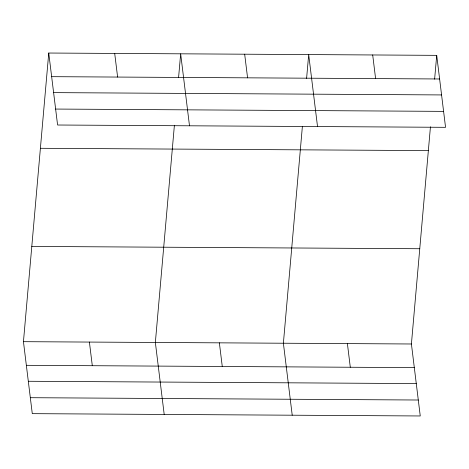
<?xml version="1.0" encoding="UTF-8"?>
<svg xmlns="http://www.w3.org/2000/svg" width="469" height="469" viewBox="0 0 469 469"><rect width="100%" height="100%" fill="white"/><g stroke="black" fill="none" stroke-linecap="round" stroke-linejoin="round"><path stroke-width="0.7" d="M430.448 126.782L411.413 343.988L420.253 415.968L32.285 413.652L23.45 341.678L48.747 53.032L436.715 55.348L445.55 127.322L57.587 125.012L48.747 53.032M174.398 125.258L155.356 342.464L164.197 414.438M178.572 77.631L180.659 53.818L189.494 125.798M302.358 126.741L283.387 343.226L292.222 415.206M306.597 78.393L308.684 54.58L317.525 126.56M434.622 79.161L436.715 55.348M51.649 76.67L439.617 78.98M53.613 92.622L441.575 94.931M55.629 109.06L443.592 111.37M40.398 148.286L428.361 150.596M31.798 246.424L419.761 248.734M23.45 341.678L411.413 343.988M26.352 365.316L414.315 367.626M28.31 381.268L416.273 383.578M30.327 397.7L418.295 400.016M372.697 54.967L375.599 78.599M347.4 343.607L350.302 367.245M244.671 54.199L247.573 77.836M219.369 342.845L222.271 366.482M114.7 53.425L117.608 77.063M89.403 342.071L92.305 365.709"/></g></svg>
